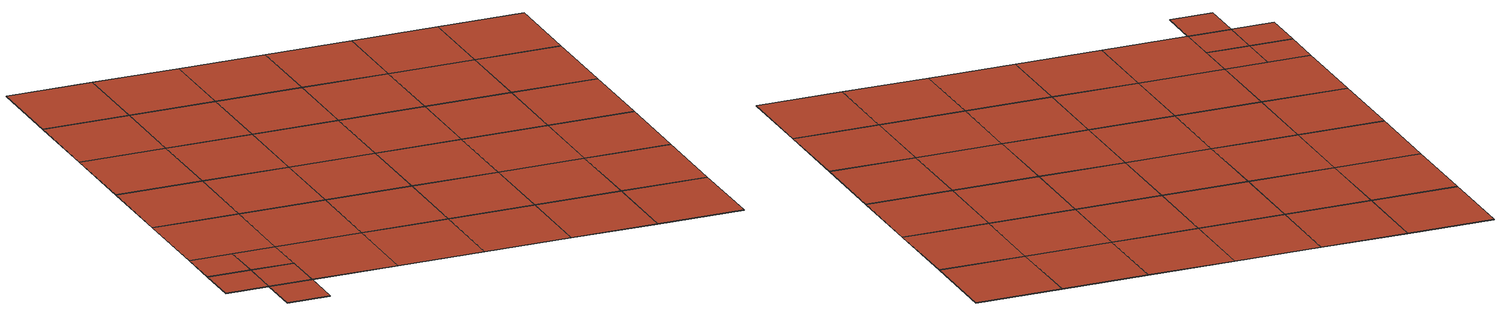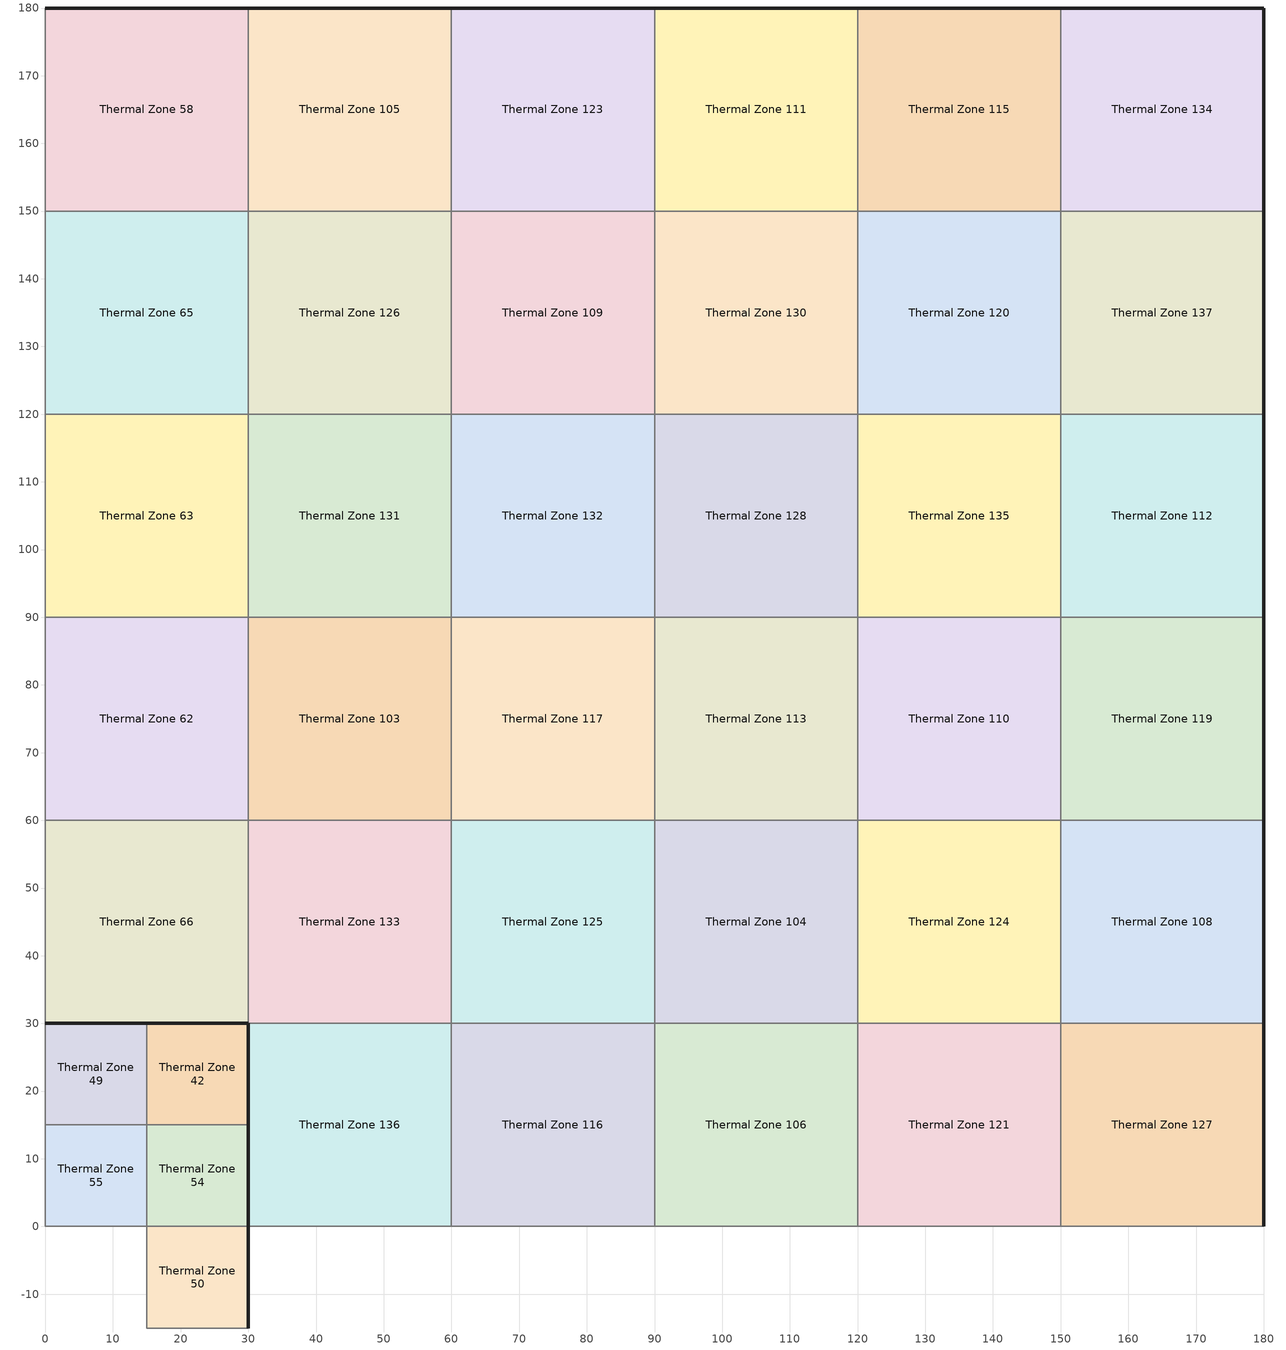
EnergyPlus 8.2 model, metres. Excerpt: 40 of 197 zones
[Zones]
Thermal Zone 103
 floor ground (ASHRAE 90.1-2004 ExtWall Mass ClimateZone 6): 30,90 60,90 60,60 30,60 z-0.1
 wall to Thermal Zone 131 (ASHRAE 90.1-2004 ExtWall Mass ClimateZone 6 Reversed): 60,90 30,90 z-0.1:0
 wall to Thermal Zone 117 (ASHRAE 90.1-2004 ExtWall Mass ClimateZone 6): 60,60 60,90 z-0.1:0
 wall to Thermal Zone 133 (ASHRAE 90.1-2004 ExtWall Mass ClimateZone 6): 30,60 60,60 z-0.1:0
 wall to Thermal Zone 62 (ASHRAE 90.1-2004 ExtWall Mass ClimateZone 6 Reversed): 30,90 30,60 z-0.1:0
 roof outside (ASHRAE 90.1-2004 ExtWall Mass ClimateZone 6): 30,60 60,60 60,90 30,90 z0
Thermal Zone 104
 floor ground (ASHRAE 90.1-2004 ExtWall Mass ClimateZone 6): 90,60 120,60 120,30 90,30 z-0.1
 wall to Thermal Zone 113 (ASHRAE 90.1-2004 ExtWall Mass ClimateZone 6 Reversed): 120,60 90,60 z-0.1:0
 wall to Thermal Zone 124 (ASHRAE 90.1-2004 ExtWall Mass ClimateZone 6): 120,30 120,60 z-0.1:0
 wall to Thermal Zone 106 (ASHRAE 90.1-2004 ExtWall Mass ClimateZone 6): 90,30 120,30 z-0.1:0
 wall to Thermal Zone 125 (ASHRAE 90.1-2004 ExtWall Mass ClimateZone 6 Reversed): 90,60 90,30 z-0.1:0
 roof outside (ASHRAE 90.1-2004 ExtWall Mass ClimateZone 6): 90,30 120,30 120,60 90,60 z0
Thermal Zone 105
 floor ground (ASHRAE 90.1-2004 ExtWall Mass ClimateZone 6): 30,180 60,180 60,150 30,150 z-0.1
 wall outside (ASHRAE 90.1-2004 ExtWall Mass ClimateZone 6): 60,180 30,180 z-0.1:0
 wall to Thermal Zone 123 (ASHRAE 90.1-2004 ExtWall Mass ClimateZone 6): 60,150 60,180 z-0.1:0
 wall to Thermal Zone 126 (ASHRAE 90.1-2004 ExtWall Mass ClimateZone 6): 30,150 60,150 z-0.1:0
 wall to Thermal Zone 58 (ASHRAE 90.1-2004 ExtWall Mass ClimateZone 6 Reversed): 30,180 30,150 z-0.1:0
 roof outside (ASHRAE 90.1-2004 ExtWall Mass ClimateZone 6): 30,150 60,150 60,180 30,180 z0
Thermal Zone 106
 floor ground (ASHRAE 90.1-2004 ExtWall Mass ClimateZone 6): 90,30 120,30 120,0 90,0 z-0.1
 wall to Thermal Zone 121 (ASHRAE 90.1-2004 ExtWall Mass ClimateZone 6): 120,0 120,30 z-0.1:0
 wall to Thermal Zone 114 (ASHRAE 90.1-2004 ExtWall Mass ClimateZone 6): 90,0 120,0 z-0.1:0
 wall to Thermal Zone 116 (ASHRAE 90.1-2004 ExtWall Mass ClimateZone 6 Reversed): 90,30 90,0 z-0.1:0
 roof outside (ASHRAE 90.1-2004 ExtWall Mass ClimateZone 6): 90,0 120,0 120,30 90,30 z0
Thermal Zone 108
 floor ground (ASHRAE 90.1-2004 ExtWall Mass ClimateZone 6): 150,60 180,60 180,30 150,30 z-0.1
 wall outside (ASHRAE 90.1-2004 ExtWall Mass ClimateZone 6): 180,30 180,60 z-0.1:0
 wall to Thermal Zone 119 (ASHRAE 90.1-2004 ExtWall Mass ClimateZone 6 Reversed): 180,60 150,60 z-0.1:0
 wall to Thermal Zone 127 (ASHRAE 90.1-2004 ExtWall Mass ClimateZone 6): 150,30 180,30 z-0.1:0
 wall to Thermal Zone 124 (ASHRAE 90.1-2004 ExtWall Mass ClimateZone 6 Reversed): 150,60 150,30 z-0.1:0
 roof outside (ASHRAE 90.1-2004 ExtWall Mass ClimateZone 6): 150,30 180,30 180,60 150,60 z0
Thermal Zone 109
 floor ground (ASHRAE 90.1-2004 ExtWall Mass ClimateZone 6): 60,150 90,150 90,120 60,120 z-0.1
 wall to Thermal Zone 123 (ASHRAE 90.1-2004 ExtWall Mass ClimateZone 6 Reversed): 90,150 60,150 z-0.1:0
 wall to Thermal Zone 130 (ASHRAE 90.1-2004 ExtWall Mass ClimateZone 6): 90,120 90,150 z-0.1:0
 wall to Thermal Zone 132 (ASHRAE 90.1-2004 ExtWall Mass ClimateZone 6): 60,120 90,120 z-0.1:0
 wall to Thermal Zone 126 (ASHRAE 90.1-2004 ExtWall Mass ClimateZone 6 Reversed): 60,150 60,120 z-0.1:0
 roof outside (ASHRAE 90.1-2004 ExtWall Mass ClimateZone 6): 60,120 90,120 90,150 60,150 z0
Thermal Zone 110
 floor ground (ASHRAE 90.1-2004 ExtWall Mass ClimateZone 6): 120,90 150,90 150,60 120,60 z-0.1
 wall to Thermal Zone 135 (ASHRAE 90.1-2004 ExtWall Mass ClimateZone 6 Reversed): 150,90 120,90 z-0.1:0
 wall to Thermal Zone 119 (ASHRAE 90.1-2004 ExtWall Mass ClimateZone 6): 150,60 150,90 z-0.1:0
 wall to Thermal Zone 124 (ASHRAE 90.1-2004 ExtWall Mass ClimateZone 6): 120,60 150,60 z-0.1:0
 wall to Thermal Zone 113 (ASHRAE 90.1-2004 ExtWall Mass ClimateZone 6 Reversed): 120,90 120,60 z-0.1:0
 roof outside (ASHRAE 90.1-2004 ExtWall Mass ClimateZone 6): 120,60 150,60 150,90 120,90 z0
Thermal Zone 111
 floor ground (ASHRAE 90.1-2004 ExtWall Mass ClimateZone 6): 90,180 120,180 120,150 90,150 z-0.1
 wall outside (ASHRAE 90.1-2004 ExtWall Mass ClimateZone 6): 120,180 90,180 z-0.1:0
 wall to Thermal Zone 115 (ASHRAE 90.1-2004 ExtWall Mass ClimateZone 6): 120,150 120,180 z-0.1:0
 wall to Thermal Zone 130 (ASHRAE 90.1-2004 ExtWall Mass ClimateZone 6): 90,150 120,150 z-0.1:0
 wall to Thermal Zone 123 (ASHRAE 90.1-2004 ExtWall Mass ClimateZone 6 Reversed): 90,180 90,150 z-0.1:0
 roof outside (ASHRAE 90.1-2004 ExtWall Mass ClimateZone 6): 90,150 120,150 120,180 90,180 z0
Thermal Zone 112
 floor ground (ASHRAE 90.1-2004 ExtWall Mass ClimateZone 6): 150,120 180,120 180,90 150,90 z-0.1
 wall outside (ASHRAE 90.1-2004 ExtWall Mass ClimateZone 6): 180,90 180,120 z-0.1:0
 wall to Thermal Zone 137 (ASHRAE 90.1-2004 ExtWall Mass ClimateZone 6 Reversed): 180,120 150,120 z-0.1:0
 wall to Thermal Zone 119 (ASHRAE 90.1-2004 ExtWall Mass ClimateZone 6): 150,90 180,90 z-0.1:0
 wall to Thermal Zone 135 (ASHRAE 90.1-2004 ExtWall Mass ClimateZone 6 Reversed): 150,120 150,90 z-0.1:0
 roof outside (ASHRAE 90.1-2004 ExtWall Mass ClimateZone 6): 150,90 180,90 180,120 150,120 z0
Thermal Zone 113
 floor ground (ASHRAE 90.1-2004 ExtWall Mass ClimateZone 6): 90,90 120,90 120,60 90,60 z-0.1
 wall to Thermal Zone 128 (ASHRAE 90.1-2004 ExtWall Mass ClimateZone 6 Reversed): 120,90 90,90 z-0.1:0
 wall to Thermal Zone 117 (ASHRAE 90.1-2004 ExtWall Mass ClimateZone 6 Reversed): 90,90 90,60 z-0.1:0
 roof outside (ASHRAE 90.1-2004 ExtWall Mass ClimateZone 6): 90,60 120,60 120,90 90,90 z0
Thermal Zone 115
 floor ground (ASHRAE 90.1-2004 ExtWall Mass ClimateZone 6): 120,180 150,180 150,150 120,150 z-0.1
 wall outside (ASHRAE 90.1-2004 ExtWall Mass ClimateZone 6): 150,180 120,180 z-0.1:0
 wall to Thermal Zone 134 (ASHRAE 90.1-2004 ExtWall Mass ClimateZone 6): 150,150 150,180 z-0.1:0
 wall to Thermal Zone 120 (ASHRAE 90.1-2004 ExtWall Mass ClimateZone 6): 120,150 150,150 z-0.1:0
 roof outside (ASHRAE 90.1-2004 ExtWall Mass ClimateZone 6): 120,150 150,150 150,180 120,180 z0
Thermal Zone 116
 floor ground (ASHRAE 90.1-2004 ExtWall Mass ClimateZone 6): 60,30 90,30 90,0 60,0 z-0.1
 wall to Thermal Zone 125 (ASHRAE 90.1-2004 ExtWall Mass ClimateZone 6 Reversed): 90,30 60,30 z-0.1:0
 wall to Thermal Zone 129 (ASHRAE 90.1-2004 ExtWall Mass ClimateZone 6): 60,0 90,0 z-0.1:0
 wall to Thermal Zone 136 (ASHRAE 90.1-2004 ExtWall Mass ClimateZone 6 Reversed): 60,30 60,0 z-0.1:0
 roof outside (ASHRAE 90.1-2004 ExtWall Mass ClimateZone 6): 60,0 90,0 90,30 60,30 z0
Thermal Zone 117
 floor ground (ASHRAE 90.1-2004 ExtWall Mass ClimateZone 6): 60,90 90,90 90,60 60,60 z-0.1
 wall to Thermal Zone 132 (ASHRAE 90.1-2004 ExtWall Mass ClimateZone 6 Reversed): 90,90 60,90 z-0.1:0
 wall to Thermal Zone 125 (ASHRAE 90.1-2004 ExtWall Mass ClimateZone 6): 60,60 90,60 z-0.1:0
 roof outside (ASHRAE 90.1-2004 ExtWall Mass ClimateZone 6): 60,60 90,60 90,90 60,90 z0
Thermal Zone 119
 floor ground (ASHRAE 90.1-2004 ExtWall Mass ClimateZone 6): 150,90 180,90 180,60 150,60 z-0.1
 wall outside (ASHRAE 90.1-2004 ExtWall Mass ClimateZone 6): 180,60 180,90 z-0.1:0
 roof outside (ASHRAE 90.1-2004 ExtWall Mass ClimateZone 6): 150,60 180,60 180,90 150,90 z0
Thermal Zone 120
 floor ground (ASHRAE 90.1-2004 ExtWall Mass ClimateZone 6): 120,150 150,150 150,120 120,120 z-0.1
 wall to Thermal Zone 137 (ASHRAE 90.1-2004 ExtWall Mass ClimateZone 6): 150,120 150,150 z-0.1:0
 wall to Thermal Zone 135 (ASHRAE 90.1-2004 ExtWall Mass ClimateZone 6): 120,120 150,120 z-0.1:0
 wall to Thermal Zone 130 (ASHRAE 90.1-2004 ExtWall Mass ClimateZone 6 Reversed): 120,150 120,120 z-0.1:0
 roof outside (ASHRAE 90.1-2004 ExtWall Mass ClimateZone 6): 120,120 150,120 150,150 120,150 z0
Thermal Zone 121
 floor ground (ASHRAE 90.1-2004 ExtWall Mass ClimateZone 6): 120,30 150,30 150,0 120,0 z-0.1
 wall to Thermal Zone 124 (ASHRAE 90.1-2004 ExtWall Mass ClimateZone 6 Reversed): 150,30 120,30 z-0.1:0
 wall to Thermal Zone 127 (ASHRAE 90.1-2004 ExtWall Mass ClimateZone 6): 150,0 150,30 z-0.1:0
 wall to Thermal Zone 118 (ASHRAE 90.1-2004 ExtWall Mass ClimateZone 6): 120,0 150,0 z-0.1:0
 roof outside (ASHRAE 90.1-2004 ExtWall Mass ClimateZone 6): 120,0 150,0 150,30 120,30 z0
Thermal Zone 123
 floor ground (ASHRAE 90.1-2004 ExtWall Mass ClimateZone 6): 60,180 90,180 90,150 60,150 z-0.1
 wall outside (ASHRAE 90.1-2004 ExtWall Mass ClimateZone 6): 90,180 60,180 z-0.1:0
 roof outside (ASHRAE 90.1-2004 ExtWall Mass ClimateZone 6): 60,150 90,150 90,180 60,180 z0
Thermal Zone 124
 floor ground (ASHRAE 90.1-2004 ExtWall Mass ClimateZone 6): 120,60 150,60 150,30 120,30 z-0.1
 roof outside (ASHRAE 90.1-2004 ExtWall Mass ClimateZone 6): 120,30 150,30 150,60 120,60 z0
Thermal Zone 125
 floor ground (ASHRAE 90.1-2004 ExtWall Mass ClimateZone 6): 60,60 90,60 90,30 60,30 z-0.1
 wall to Thermal Zone 133 (ASHRAE 90.1-2004 ExtWall Mass ClimateZone 6 Reversed): 60,60 60,30 z-0.1:0
 roof outside (ASHRAE 90.1-2004 ExtWall Mass ClimateZone 6): 60,30 90,30 90,60 60,60 z0
Thermal Zone 126
 floor ground (ASHRAE 90.1-2004 ExtWall Mass ClimateZone 6): 30,150 60,150 60,120 30,120 z-0.1
 wall to Thermal Zone 131 (ASHRAE 90.1-2004 ExtWall Mass ClimateZone 6): 30,120 60,120 z-0.1:0
 wall to Thermal Zone 65 (ASHRAE 90.1-2004 ExtWall Mass ClimateZone 6 Reversed): 30,150 30,120 z-0.1:0
 roof outside (ASHRAE 90.1-2004 ExtWall Mass ClimateZone 6): 30,120 60,120 60,150 30,150 z0
Thermal Zone 127
 floor ground (ASHRAE 90.1-2004 ExtWall Mass ClimateZone 6): 150,30 180,30 180,0 150,0 z-0.1
 wall outside (ASHRAE 90.1-2004 ExtWall Mass ClimateZone 6): 180,0 180,30 z-0.1:0
 wall to Thermal Zone 122 (ASHRAE 90.1-2004 ExtWall Mass ClimateZone 6): 150,0 180,0 z-0.1:0
 roof outside (ASHRAE 90.1-2004 ExtWall Mass ClimateZone 6): 150,0 180,0 180,30 150,30 z0
Thermal Zone 128
 floor ground (ASHRAE 90.1-2004 ExtWall Mass ClimateZone 6): 90,120 120,120 120,90 90,90 z-0.1
 wall to Thermal Zone 130 (ASHRAE 90.1-2004 ExtWall Mass ClimateZone 6 Reversed): 120,120 90,120 z-0.1:0
 wall to Thermal Zone 135 (ASHRAE 90.1-2004 ExtWall Mass ClimateZone 6): 120,90 120,120 z-0.1:0
 wall to Thermal Zone 132 (ASHRAE 90.1-2004 ExtWall Mass ClimateZone 6 Reversed): 90,120 90,90 z-0.1:0
 roof outside (ASHRAE 90.1-2004 ExtWall Mass ClimateZone 6): 90,90 120,90 120,120 90,120 z0
Thermal Zone 130
 floor ground (ASHRAE 90.1-2004 ExtWall Mass ClimateZone 6): 90,150 120,150 120,120 90,120 z-0.1
 roof outside (ASHRAE 90.1-2004 ExtWall Mass ClimateZone 6): 90,120 120,120 120,150 90,150 z0
Thermal Zone 131
 floor ground (ASHRAE 90.1-2004 ExtWall Mass ClimateZone 6): 30,120 60,120 60,90 30,90 z-0.1
 wall to Thermal Zone 132 (ASHRAE 90.1-2004 ExtWall Mass ClimateZone 6): 60,90 60,120 z-0.1:0
 wall to Thermal Zone 63 (ASHRAE 90.1-2004 ExtWall Mass ClimateZone 6 Reversed): 30,120 30,90 z-0.1:0
 roof outside (ASHRAE 90.1-2004 ExtWall Mass ClimateZone 6): 30,90 60,90 60,120 30,120 z0
Thermal Zone 132
 floor ground (ASHRAE 90.1-2004 ExtWall Mass ClimateZone 6): 60,120 90,120 90,90 60,90 z-0.1
 roof outside (ASHRAE 90.1-2004 ExtWall Mass ClimateZone 6): 60,90 90,90 90,120 60,120 z0
Thermal Zone 133
 floor ground (ASHRAE 90.1-2004 ExtWall Mass ClimateZone 6): 30,60 60,60 60,30 30,30 z-0.1
 wall to Thermal Zone 136 (ASHRAE 90.1-2004 ExtWall Mass ClimateZone 6): 30,30 60,30 z-0.1:0
 wall to Thermal Zone 66 (ASHRAE 90.1-2004 ExtWall Mass ClimateZone 6 Reversed): 30,60 30,30 z-0.1:0
 roof outside (ASHRAE 90.1-2004 ExtWall Mass ClimateZone 6): 30,30 60,30 60,60 30,60 z0
Thermal Zone 134
 floor ground (ASHRAE 90.1-2004 ExtWall Mass ClimateZone 6): 150,180 180,180 180,150 150,150 z-0.1
 wall outside (ASHRAE 90.1-2004 ExtWall Mass ClimateZone 6): 180,150 180,180 150,180 z-0.1:0
 wall to Thermal Zone 137 (ASHRAE 90.1-2004 ExtWall Mass ClimateZone 6): 150,150 180,150 z-0.1:0
 roof outside (ASHRAE 90.1-2004 ExtWall Mass ClimateZone 6): 150,150 180,150 180,180 150,180 z0
Thermal Zone 135
 floor ground (ASHRAE 90.1-2004 ExtWall Mass ClimateZone 6): 120,120 150,120 150,90 120,90 z-0.1
 roof outside (ASHRAE 90.1-2004 ExtWall Mass ClimateZone 6): 120,90 150,90 150,120 120,120 z0
Thermal Zone 136
 floor ground (ASHRAE 90.1-2004 ExtWall Mass ClimateZone 6): 30,30 60,30 60,0 30,0 z-0.1
 wall outside (ASHRAE 90.1-2004 ExtWall Mass ClimateZone 6): 30,30 30,0 z-0.1:0
 wall to Thermal Zone 107 (ASHRAE 90.1-2004 ExtWall Mass ClimateZone 6): 30,0 60,0 z-0.1:0
 roof outside (ASHRAE 90.1-2004 ExtWall Mass ClimateZone 6): 30,0 60,0 60,30 30,30 z0
Thermal Zone 137
 floor ground (ASHRAE 90.1-2004 ExtWall Mass ClimateZone 6): 150,150 180,150 180,120 150,120 z-0.1
 wall outside (ASHRAE 90.1-2004 ExtWall Mass ClimateZone 6): 180,120 180,150 z-0.1:0
 roof outside (ASHRAE 90.1-2004 ExtWall Mass ClimateZone 6): 150,120 180,120 180,150 150,150 z0
Thermal Zone 42
 floor ground (ASHRAE 90.1-2004 ExtWall Mass ClimateZone 6): 15,30 30,30 30,15 15,15 z-0.1
 wall outside (ASHRAE 90.1-2004 ExtWall Mass ClimateZone 6): 30,15 30,30 15,30 z-0.1:0
 wall to Thermal Zone 54 (ASHRAE 90.1-2004 ExtWall Mass ClimateZone 6): 15,15 30,15 z-0.1:0
 wall to Thermal Zone 49 (ASHRAE 90.1-2004 ExtWall Mass ClimateZone 6 Reversed): 15,30 15,15 z-0.1:0
 roof outside (ASHRAE 90.1-2004 ExtWall Mass ClimateZone 6): 15,15 30,15 30,30 15,30 z0
Thermal Zone 49
 floor ground (ASHRAE 90.1-2004 ExtWall Mass ClimateZone 6): 0,30 15,30 15,15 0,15 z-0.1
 wall outside (ASHRAE 90.1-2004 ExtWall Mass ClimateZone 6): 15,30 0,30 z-0.1:0
 wall to Thermal Zone 55 (ASHRAE 90.1-2004 ExtWall Mass ClimateZone 6): 0,15 15,15 z-0.1:0
 wall to Thermal Zone 47 (ASHRAE 90.1-2004 ExtWall Mass ClimateZone 6 Reversed): 0,30 0,15 z-0.1:0
 roof outside (ASHRAE 90.1-2004 ExtWall Mass ClimateZone 6): 0,15 15,15 15,30 0,30 z0
Thermal Zone 50
 floor ground (ASHRAE 90.1-2004 ExtWall Mass ClimateZone 6): 15,0 30,0 30,-15 15,-15 z-0.1
 wall outside (ASHRAE 90.1-2004 ExtWall Mass ClimateZone 6): 30,-15 30,0 z-0.1:0
 wall to Thermal Zone 54 (ASHRAE 90.1-2004 ExtWall Mass ClimateZone 6 Reversed): 30,0 15,0 z-0.1:0
 wall to Thermal Zone 45 (ASHRAE 90.1-2004 ExtWall Mass ClimateZone 6): 15,-15 30,-15 z-0.1:0
 wall to Thermal Zone 48 (ASHRAE 90.1-2004 ExtWall Mass ClimateZone 6 Reversed): 15,0 15,-15 z-0.1:0
 roof outside (ASHRAE 90.1-2004 ExtWall Mass ClimateZone 6): 15,-15 30,-15 30,0 15,0 z0
Thermal Zone 54
 floor ground (ASHRAE 90.1-2004 ExtWall Mass ClimateZone 6): 15,15 30,15 30,0 15,0 z-0.1
 wall outside (ASHRAE 90.1-2004 ExtWall Mass ClimateZone 6): 30,0 30,15 z-0.1:0
 wall to Thermal Zone 55 (ASHRAE 90.1-2004 ExtWall Mass ClimateZone 6 Reversed): 15,15 15,0 z-0.1:0
 roof outside (ASHRAE 90.1-2004 ExtWall Mass ClimateZone 6): 15,0 30,0 30,15 15,15 z0
Thermal Zone 55
 floor ground (ASHRAE 90.1-2004 ExtWall Mass ClimateZone 6): 0,15 15,15 15,0 0,0 z-0.1
 wall to Thermal Zone 48 (ASHRAE 90.1-2004 ExtWall Mass ClimateZone 6): 0,0 15,0 z-0.1:0
 wall to Thermal Zone 56 (ASHRAE 90.1-2004 ExtWall Mass ClimateZone 6 Reversed): 0,15 0,0 z-0.1:0
 roof outside (ASHRAE 90.1-2004 ExtWall Mass ClimateZone 6): 0,0 15,0 15,15 0,15 z0
Thermal Zone 58
 floor ground (ASHRAE 90.1-2004 ExtWall Mass ClimateZone 6): 0,180 30,180 30,150 0,150 z-0.1
 wall outside (ASHRAE 90.1-2004 ExtWall Mass ClimateZone 6): 30,180 0,180 z-0.1:0
 wall to Thermal Zone 65 (ASHRAE 90.1-2004 ExtWall Mass ClimateZone 6): 0,150 30,150 z-0.1:0
 wall to Thermal Zone 60 (ASHRAE 90.1-2004 ExtWall Mass ClimateZone 6 Reversed): 0,180 0,150 z-0.1:0
 roof outside (ASHRAE 90.1-2004 ExtWall Mass ClimateZone 6): 0,150 30,150 30,180 0,180 z0
Thermal Zone 62
 floor ground (ASHRAE 90.1-2004 ExtWall Mass ClimateZone 6): 0,90 30,90 30,60 0,60 z-0.1
 wall to Thermal Zone 63 (ASHRAE 90.1-2004 ExtWall Mass ClimateZone 6 Reversed): 30,90 0,90 z-0.1:0
 wall to Thermal Zone 66 (ASHRAE 90.1-2004 ExtWall Mass ClimateZone 6): 0,60 30,60 z-0.1:0
 wall to Thermal Zone 64 (ASHRAE 90.1-2004 ExtWall Mass ClimateZone 6 Reversed): 0,90 0,60 z-0.1:0
 roof outside (ASHRAE 90.1-2004 ExtWall Mass ClimateZone 6): 0,60 30,60 30,90 0,90 z0
Thermal Zone 63
 floor ground (ASHRAE 90.1-2004 ExtWall Mass ClimateZone 6): 0,120 30,120 30,90 0,90 z-0.1
 wall to Thermal Zone 65 (ASHRAE 90.1-2004 ExtWall Mass ClimateZone 6 Reversed): 30,120 0,120 z-0.1:0
 wall to Thermal Zone 67 (ASHRAE 90.1-2004 ExtWall Mass ClimateZone 6 Reversed): 0,120 0,90 z-0.1:0
 roof outside (ASHRAE 90.1-2004 ExtWall Mass ClimateZone 6): 0,90 30,90 30,120 0,120 z0
Thermal Zone 65
 floor ground (ASHRAE 90.1-2004 ExtWall Mass ClimateZone 6): 0,150 30,150 30,120 0,120 z-0.1
 wall to Thermal Zone 61 (ASHRAE 90.1-2004 ExtWall Mass ClimateZone 6 Reversed): 0,150 0,120 z-0.1:0
 roof outside (ASHRAE 90.1-2004 ExtWall Mass ClimateZone 6): 0,120 30,120 30,150 0,150 z0
Thermal Zone 66
 floor ground (ASHRAE 90.1-2004 ExtWall Mass ClimateZone 6): 0,60 30,60 30,30 0,30 z-0.1
 wall outside (ASHRAE 90.1-2004 ExtWall Mass ClimateZone 6): 0,30 30,30 z-0.1:0
 wall to Thermal Zone 59 (ASHRAE 90.1-2004 ExtWall Mass ClimateZone 6 Reversed): 0,60 0,30 z-0.1:0
 roof outside (ASHRAE 90.1-2004 ExtWall Mass ClimateZone 6): 0,30 30,30 30,60 0,60 z0
[Building]
Building 1: North Axis {deg}=0; Solar Distribution=FullExteriorWithReflections
[Material] Thermal Absorptance=0.9
Name | Roughness | Thickness {m} | Conductivity {W/m-K} | Density {kg/m3} | Specific Heat {J/kg-K} | Solar Absorptance | Visible Absorptance
1/2IN Gypsum | Smooth | 0.0127 | 0.16 | 784.9 | 830 | 0.4 | 0.4
1IN Stucco | Smooth | 0.0253 | 0.6918 | 1858 | 837 | 0.92 | 0.92
8IN CONCRETE HW RefBldg | Rough | 0.2032 | 1.311 | 2240 | 836.8 | 0.7 | 0.7
Mass NonRes Wall Insulation-1.69 | MediumRough | 0.0623673 | 0.049 | 265 | 836.8 | 0.7 | 0.7
[Construction]
ASHRAE 90.1-2004 ExtWall Mass ClimateZone 6: 1IN Stucco, 8IN CONCRETE HW RefBldg, Mass NonRes Wall Insulation-1.69, 1/2IN Gypsum
ASHRAE 90.1-2004 ExtWall Mass ClimateZone 6 Reversed: 1/2IN Gypsum, Mass NonRes Wall Insulation-1.69, 8IN CONCRETE HW RefBldg, 1IN Stucco
[Zone]
Thermal Zone 103; Thermal Zone 104; Thermal Zone 105; Thermal Zone 106; Thermal Zone 108; Thermal Zone 109; Thermal Zone 110; Thermal Zone 111; Thermal Zone 112; Thermal Zone 113; Thermal Zone 115; Thermal Zone 116; Thermal Zone 117; Thermal Zone 119; Thermal Zone 120; Thermal Zone 121; Thermal Zone 123; Thermal Zone 124; Thermal Zone 125; Thermal Zone 126; Thermal Zone 127; Thermal Zone 128; Thermal Zone 130; Thermal Zone 131; Thermal Zone 132; Thermal Zone 133; Thermal Zone 134; Thermal Zone 135; Thermal Zone 136; Thermal Zone 137; Thermal Zone 42; Thermal Zone 49; Thermal Zone 50; Thermal Zone 54; Thermal Zone 55; Thermal Zone 58; Thermal Zone 62; Thermal Zone 63; Thermal Zone 65; Thermal Zone 66
